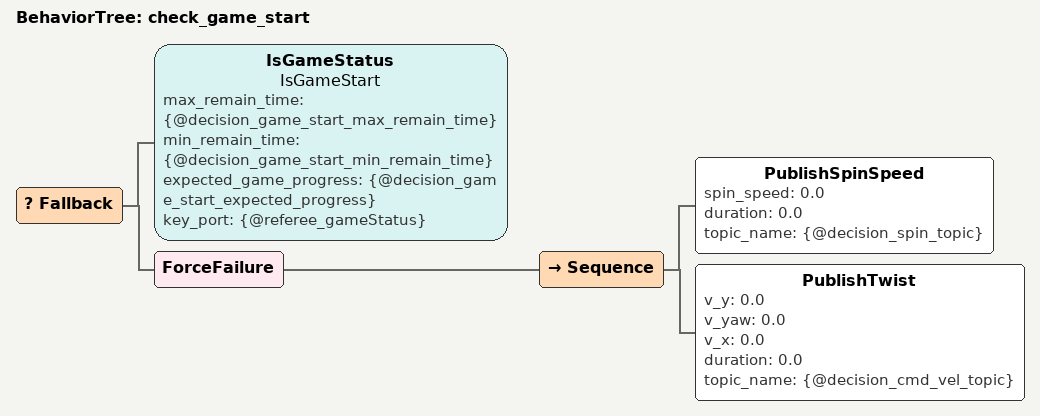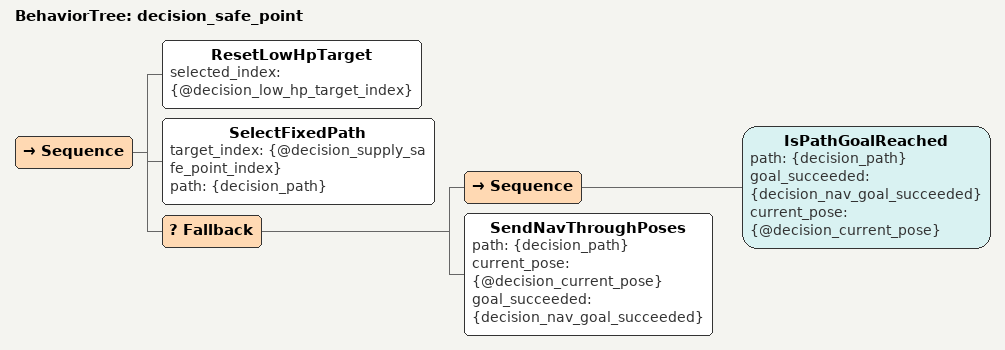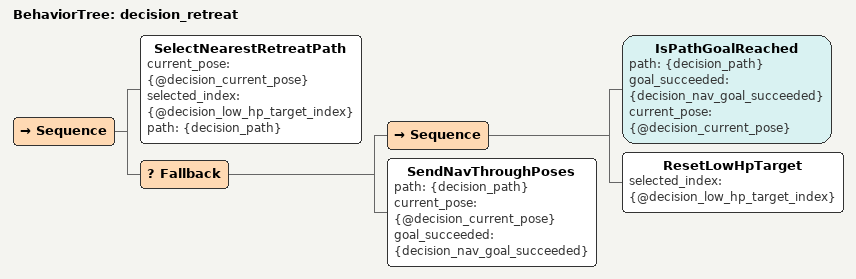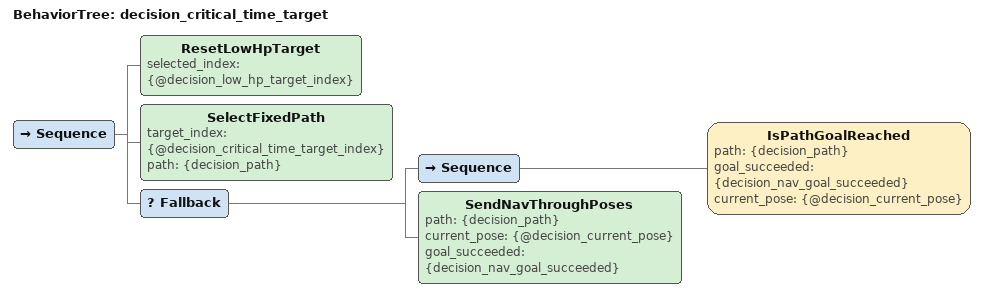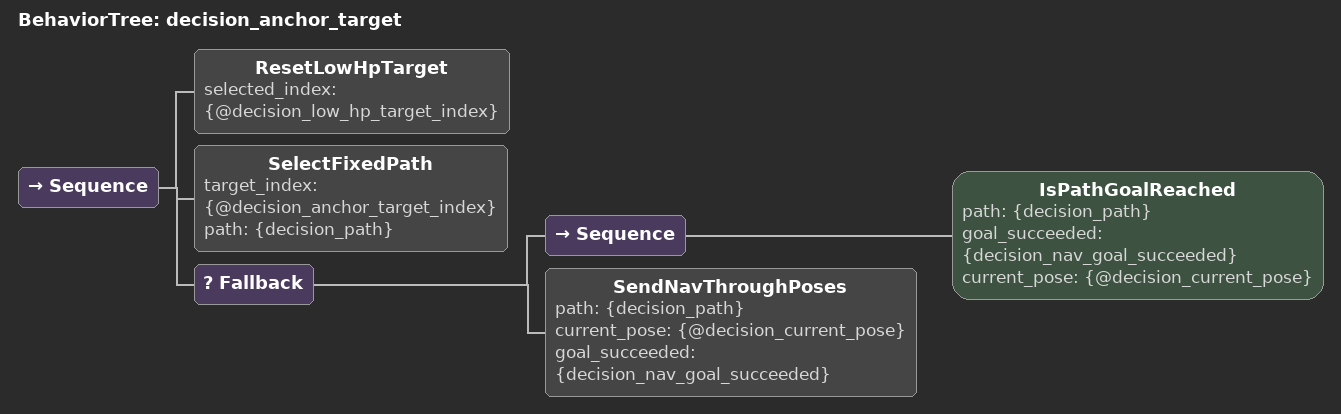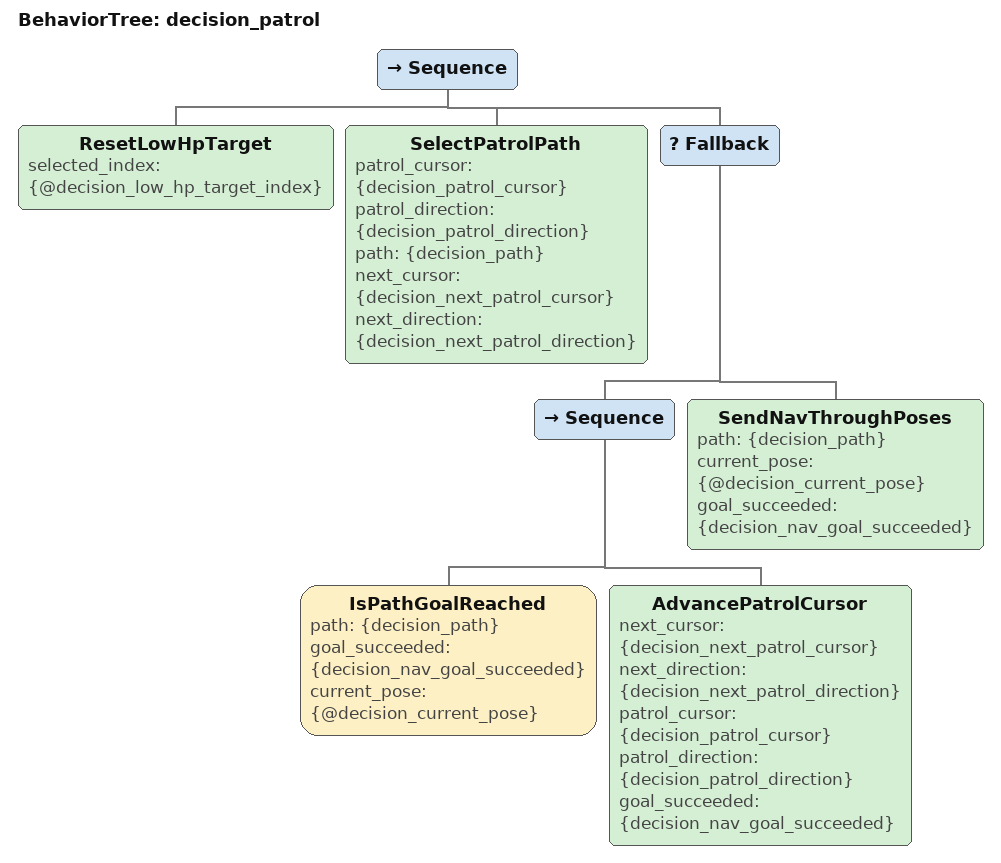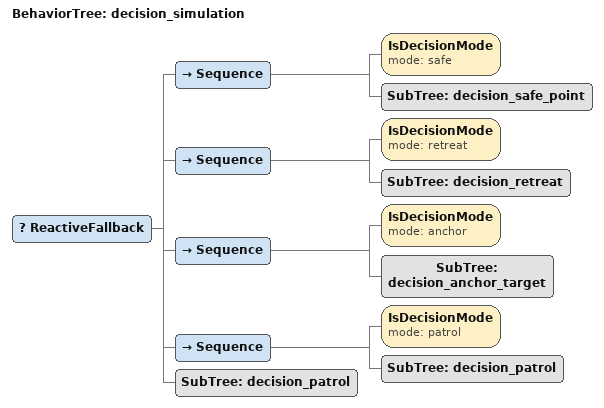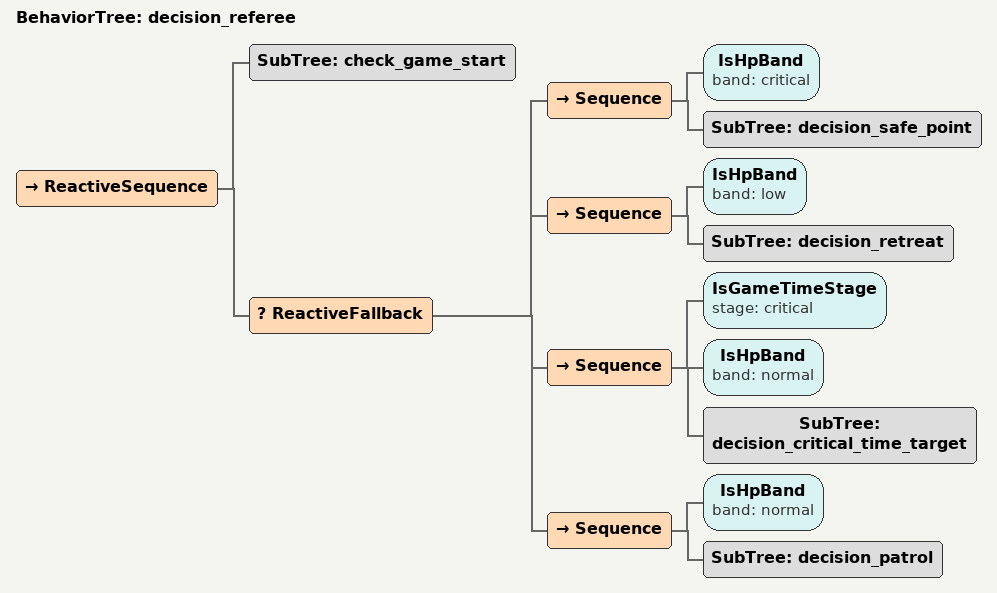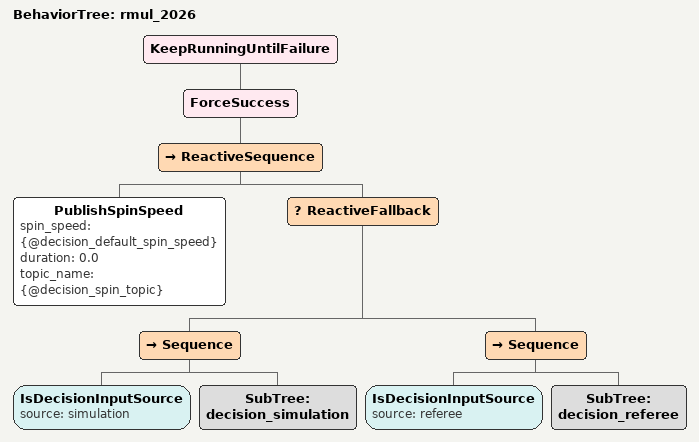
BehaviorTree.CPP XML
<?xml version="1.0" encoding="UTF-8"?>
<root BTCPP_format="4">

  <BehaviorTree ID="check_game_start">
    <Fallback>
      <!-- 条件: 比赛是否处于"进行中"阶段? -->
      <IsGameStatus name="IsGameStart"
                    max_remain_time="{@decision_game_start_max_remain_time}"
                    min_remain_time="{@decision_game_start_min_remain_time}"
                    expected_game_progress="{@decision_game_start_expected_progress}"
                    key_port="{@referee_gameStatus}"/>
      <!-- 比赛没开始 → 停止所有运动，并返回 FAILURE 阻塞后续 -->
      <ForceFailure>
        <Sequence>
          <PublishSpinSpeed spin_speed="0.0"
                            duration="0.0"
                            topic_name="{@decision_spin_topic}"/>
          <PublishTwist v_y="0.0"
                        v_yaw="0.0"
                        v_x="0.0"
                        duration="0.0"
                        topic_name="{@decision_cmd_vel_topic}"/>
        </Sequence>
      </ForceFailure>
    </Fallback>
  </BehaviorTree>

  <BehaviorTree ID="decision_safe_point">
    <Sequence>
      <!-- 复位: 清除上一次的低血量目标记录 (-1 表示无目标) -->
      <ResetLowHpTarget selected_index="{@decision_low_hp_target_index}"/>
      <!-- 选路: 根据 supply_safe_point_index 生成一条路径 -->
      <SelectFixedPath target_index="{@decision_supply_safe_point_index}"
                       path="{decision_path}"/>
      <Fallback>
        <!-- 情况A: 已经到达目标点? → SUCCESS，触发上层重新决策 -->
        <Sequence>
          <IsPathGoalReached path="{decision_path}"
                             goal_succeeded="{decision_nav_goal_succeeded}"
                             current_pose="{@decision_current_pose}"/>
        </Sequence>
        <!-- 情况B: 还没到 → 发送导航指令，返回 RUNNING(异步等待到达) -->
        <SendNavThroughPoses path="{decision_path}"
                             current_pose="{@decision_current_pose}"
                             goal_succeeded="{decision_nav_goal_succeeded}"/>
      </Fallback>
    </Sequence>
  </BehaviorTree>

  <BehaviorTree ID="decision_retreat">
    <Sequence>
      <!-- 选路: 从 low_hp_candidate_indices 中选距离当前位姿最近的点 -->
      <SelectNearestRetreatPath current_pose="{@decision_current_pose}"
                                selected_index="{@decision_low_hp_target_index}"
                                path="{decision_path}"/>
      <Fallback>
        <!-- 到达了 → 清除低血量标记，通知上层"撤退完成" -->
        <Sequence>
          <IsPathGoalReached path="{decision_path}"
                             goal_succeeded="{decision_nav_goal_succeeded}"
                             current_pose="{@decision_current_pose}"/>
          <ResetLowHpTarget selected_index="{@decision_low_hp_target_index}"/>
        </Sequence>
        <!-- 还没到 → 继续导航 -->
        <SendNavThroughPoses path="{decision_path}"
                             current_pose="{@decision_current_pose}"
                             goal_succeeded="{decision_nav_goal_succeeded}"/>
      </Fallback>
    </Sequence>
  </BehaviorTree>

  <BehaviorTree ID="decision_critical_time_target">
    <Sequence>
      <ResetLowHpTarget selected_index="{@decision_low_hp_target_index}"/>
      <SelectFixedPath target_index="{@decision_critical_time_target_index}"
                       path="{decision_path}"/>
      <Fallback>
        <Sequence>
          <IsPathGoalReached path="{decision_path}"
                             goal_succeeded="{decision_nav_goal_succeeded}"
                             current_pose="{@decision_current_pose}"/>
        </Sequence>
        <SendNavThroughPoses path="{decision_path}"
                             current_pose="{@decision_current_pose}"
                             goal_succeeded="{decision_nav_goal_succeeded}"/>
      </Fallback>
    </Sequence>
  </BehaviorTree>

  <BehaviorTree ID="decision_anchor_target">
    <Sequence>
      <ResetLowHpTarget selected_index="{@decision_low_hp_target_index}"/>
      <SelectFixedPath target_index="{@decision_anchor_target_index}"
                       path="{decision_path}"/>
      <Fallback>
        <Sequence>
          <IsPathGoalReached path="{decision_path}"
                             goal_succeeded="{decision_nav_goal_succeeded}"
                             current_pose="{@decision_current_pose}"/>
        </Sequence>
        <SendNavThroughPoses path="{decision_path}"
                             current_pose="{@decision_current_pose}"
                             goal_succeeded="{decision_nav_goal_succeeded}"/>
      </Fallback>
    </Sequence>
  </BehaviorTree>

  <BehaviorTree ID="decision_patrol">
    <Sequence>
      <ResetLowHpTarget selected_index="{@decision_low_hp_target_index}"/>
      <!-- 根据当前游标位置和方向算出下一段路径 -->
      <SelectPatrolPath patrol_cursor="{decision_patrol_cursor}"
                        patrol_direction="{decision_patrol_direction}"
                        path="{decision_path}"
                        next_cursor="{decision_next_patrol_cursor}"
                        next_direction="{decision_next_patrol_direction}"/>
      <Fallback>
        <!-- 到达当前巡逻点 → 推进游标到下一个位置 -->
        <Sequence>
          <IsPathGoalReached path="{decision_path}"
                             goal_succeeded="{decision_nav_goal_succeeded}"
                             current_pose="{@decision_current_pose}"/>
          <AdvancePatrolCursor next_cursor="{decision_next_patrol_cursor}"
                               next_direction="{decision_next_patrol_direction}"
                               patrol_cursor="{decision_patrol_cursor}"
                               patrol_direction="{decision_patrol_direction}"
                               goal_succeeded="{decision_nav_goal_succeeded}"/>
        </Sequence>
        <!-- 还没到 → 继续导航 -->
        <SendNavThroughPoses path="{decision_path}"
                             current_pose="{@decision_current_pose}"
                             goal_succeeded="{decision_nav_goal_succeeded}"/>
      </Fallback>
    </Sequence>
  </BehaviorTree>

  <BehaviorTree ID="decision_simulation">
    <ReactiveFallback>
      <!-- 优先级1: 外部下发 "safe" → 去补给点 -->
      <Sequence>
        <IsDecisionMode mode="safe"/>
        <SubTree ID="decision_safe_point"/>
      </Sequence>

      <!-- 优先级2: 外部下发 "retreat" → 撤退 -->
      <Sequence>
        <IsDecisionMode mode="retreat"/>
        <SubTree ID="decision_retreat"/>
      </Sequence>

      <!-- 优先级3: 外部下发 "anchor" → 去锚点 -->
      <Sequence>
        <IsDecisionMode mode="anchor"/>
        <SubTree ID="decision_anchor_target"/>
      </Sequence>

      <!-- 优先级4: 外部下发 "patrol" → 巡逻 -->
      <Sequence>
        <IsDecisionMode mode="patrol"/>
        <SubTree ID="decision_patrol"/>
      </Sequence>

      <!-- 兜底: 无论 mode 是什么, 默认巡逻 -->
      <SubTree ID="decision_patrol"/>
    </ReactiveFallback>
  </BehaviorTree>

  <BehaviorTree ID="decision_referee">
    <ReactiveSequence>
      <!-- 第一步: 比赛是否开始? 未开始则在这里阻塞 -->
      <SubTree ID="check_game_start"/>
      <!-- 第二步: 根据 HP + 时间阶段选择行为 (按优先级) -->
      <ReactiveFallback>
        <!-- 优先级1: 血量见底 → 保命, 冲向补给点 -->
        <Sequence>
          <IsHpBand band="critical"/>
          <SubTree ID="decision_safe_point"/>
        </Sequence>

        <!-- 优先级2: 血量偏低 → 撤退到最近的安全点 -->
        <Sequence>
          <IsHpBand band="low"/>
          <SubTree ID="decision_retreat"/>
        </Sequence>

        <!-- 优先级3: 比赛末段(≤40s)且血量充足 → 抢占关键位置 -->
        <Sequence>
          <IsGameTimeStage stage="critical"/>
          <IsHpBand band="normal"/>
          <SubTree ID="decision_critical_time_target"/>
        </Sequence>

        <!-- 优先级4: 一切正常 → 巡逻 -->
        <Sequence>
          <IsHpBand band="normal"/>
          <SubTree ID="decision_patrol"/>
        </Sequence>
      </ReactiveFallback>
    </ReactiveSequence>
  </BehaviorTree>

  <BehaviorTree ID="rmul_2026">
    <KeepRunningUntilFailure>
      <ForceSuccess>
        <ReactiveSequence>
          <!-- 持续自旋: 哨兵原地旋转以进行 360° 视觉搜索 -->
          <PublishSpinSpeed spin_speed="{@decision_default_spin_speed}"
                            duration="0.0"
                            topic_name="{@decision_spin_topic}"/>
          <!-- 根据输入来源选择决策树 -->
          <ReactiveFallback>
            <!-- 路径A: 仿真/手动控制模式 -->
            <Sequence>
              <IsDecisionInputSource source="simulation"/>
              <SubTree ID="decision_simulation"/>
            </Sequence>

            <!-- 路径B: 裁判系统自主决策模式 -->
            <Sequence>
              <IsDecisionInputSource source="referee"/>
              <SubTree ID="decision_referee"/>
            </Sequence>
          </ReactiveFallback>
        </ReactiveSequence>
      </ForceSuccess>
    </KeepRunningUntilFailure>
  </BehaviorTree>
</root>
